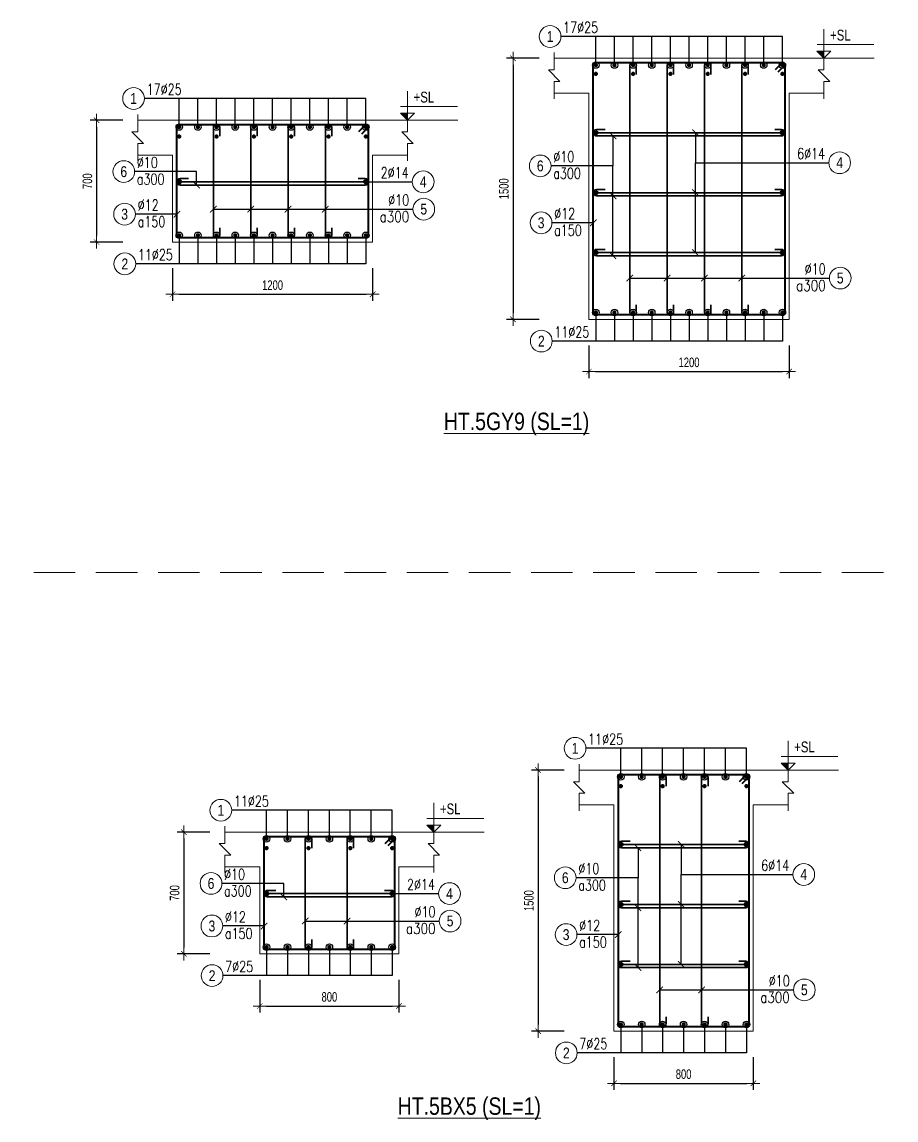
# Model space of a CAD drawing. Header units: millimetres. Extents: x 225489 to 327520, y -235866 to -221866.
# Drawn here: x 225489 to 230511, y -235011 to -228702 of the extents above; entities that cross this region are included whole.
import ezdxf
from ezdxf.enums import TextEntityAlignment as Align

# ---------------------------------------------------------------- set-up
doc = ezdxf.new("R2010")
doc.units = ezdxf.units.MM
doc.header["$PDMODE"] = 3
doc.linetypes.add('HIDDEN2', pattern=[4.7625, 3.175, -1.5875])
doc.layers.get('0').update_dxf_attribs({"lineweight": 20})
doc.layers.get('Defpoints').update_dxf_attribs({"color": 151, "lineweight": 9})
for name, color, linetype, lineweight in [('NDC_S_ANNO', 7, 'Continuous', 20), ('NDC_S_CONTINUOUS', 3, 'Continuous', 20), ('NDC_S_DIM', 1, 'Continuous', 15), ('NDC_S_HIDDEN', 8, 'HIDDEN2', 13), ('NDC_S_REBAR', 4, 'Continuous', 35), ('NDC_S_STIRRUP', 4, 'Continuous', 40), ('NDC_S_TEXT SYMBOL', 7, 'Continuous', 20), ('NDC_S_THIN LINE', 8, 'Continuous', 9), ('NDC_S_VN TEXT', 7, 'Continuous', 20)]:
    doc.layers.add(name, color=color, linetype=linetype, lineweight=lineweight)
doc.styles.add('ARIAL', font='arial.ttf', dxfattribs={"width": 0.8})
doc.styles.add('NDC_ANNO', font='', dxfattribs={"width": 0.8})
doc.styles.add('NDC_DIM', font='', dxfattribs={"width": 0.75})
doc.styles.add('NDC_EN TXT', font='romans.shx', dxfattribs={"width": 0.8})
doc.styles.get('NDC_ANNO').set_extended_font_data('Dotum')
doc.styles.get('NDC_DIM').set_extended_font_data('Dotum')
doc.dimstyles.new('NDC_dim_25', dxfattribs={"dimscale": 25, "dimtxt": 2.2, "dimasz": 1.5, "dimexe": 1.5, "dimexo": 2.5, "dimgap": 1, "dimtad": 1, "dimdec": 0, "dimzin": 0, "dimdsep": 46, "dimtxsty": 'NDC_DIM', "dimblk": 'DIMMARK', "dimcen": 0.09, "dimdle": 1.2, "dimclrd": 1, "dimclre": 1, "dimclrt": 3, "dimadec": 0, "dimazin": 0, "dimtfac": 1, "dimtdec": 0, "dimtix": 1, "dimtofl": 0, "dimtmove": 0, "dimatfit": 3, "dimfxl": 6, "dimfxlon": 1, "dimtolj": 1, "dimtzin": 0, "dimarcsym": 0})

# ---------------------------------------------------------------- blocks, each defined once
blk = doc.blocks.new('kata_block_TD')
at = {"color": 6, "linetype": 'ByBlock', "lineweight": -2, "style": 'ARIAL', "width": 0.8}
blk.add_attdef('SECTDET2', text='', height=5, dxfattribs=at).set_placement((0, 7.97), align=Align.CENTER)
at = {"color": 0, "linetype": 'ByBlock', "lineweight": -2, "style": 'ARIAL', "width": 0.8}
blk.add_attdef('SECTDET1', text='', height=5, dxfattribs=at).set_placement((0, 1.47), align=Align.CENTER)
at = {"color": 3, "lineweight": 25, "style": 'ARIAL', "width": 0.8}
blk.add_attdef('SSCALE', text='', height=2.5, dxfattribs=at).set_placement((0, -4), align=Align.CENTER)
blk = doc.blocks.new('kata_block_CT')
at = {"layer": 'NDC_S_ANNO'}
blk.add_hatch(color=3, dxfattribs=at).paths.add_polyline_path([(0, 1.6), (-1.61, 1.6), (0, 0)])
at = {"layer": 'NDC_S_ANNO', "ltscale": 50}
h = blk.add_hatch(dxfattribs=at)
h.set_pattern_fill('ANSI31', color=256, scale=1.406, style=0)
h.paths.add_polyline_path([(0, 1.6), (0, 0), (1.61, 1.6)])
for p, q in [((-1.59, 3.14), (11.47, 3.14)), ((11.56, 0), (-1.64, 0))]:
    blk.add_line(p, q, dxfattribs=at)
for points in [[(0, 6.69), (0, 0)], [(0, 0), (-1.61, 1.6), (0, 1.6)], [(0, 0), (1.61, 1.6), (0, 1.6)]]:
    blk.add_lwpolyline(points, dxfattribs=at)
at = {"layer": 'NDC_S_ANNO', "color": 8, "ltscale": 50}
blk.add_lwpolyline([(0, 0), (-1.61, 1.6), (0, 1.6)], dxfattribs=at)
at = {"layer": 'NDC_S_TEXT SYMBOL', "color": 3, "style": 'NDC_ANNO', "width": 0.8}
blk.add_attdef('CT', (1.41, 4.07), '', height=2.5, dxfattribs=at)
blk = doc.blocks.new('DIMMARK')
at = {"layer": 'NDC_S_DIM', "color": 1}
blk.add_line((-1.5, 0), (1, 0), dxfattribs=at)
at = {"layer": 'NDC_S_DIM', "color": 2, "const_width": 0.1}
blk.add_lwpolyline([(-0.42, -0.42), (0.42, 0.42)], dxfattribs=at)
blk = doc.blocks.new('*D62')
at = {"layer": 'Defpoints', "color": 0, "transparency": 16777216}
for p in [(228747.1, -230410.7), (229897.1, -230410.7), (229897.1, -230710.7)]:
    blk.add_point(p, dxfattribs=at)
at = {"layer": 'NDC_S_DIM', "color": 1, "lineweight": -2, "transparency": 16777216}
for p, q in [((228747.1, -230560.7), (228747.1, -230748.2)), ((229897.1, -230560.7), (229897.1, -230748.2)), ((228784.6, -230710.7), (229859.6, -230710.7))]:
    blk.add_line(p, q, dxfattribs=at)
at = {"layer": 'NDC_S_DIM', "color": 1, "lineweight": -2, "transparency": 16777216, "xscale": 37.5, "yscale": 37.5, "zscale": 37.5, "rotation": 180}
blk.add_blockref('DIMMARK', (228747.1, -230710.7), dxfattribs=at)
at = {"layer": 'NDC_S_DIM', "color": 1, "lineweight": -2, "transparency": 16777216, "xscale": 37.5, "yscale": 37.5, "zscale": 37.5}
blk.add_blockref('DIMMARK', (229897.1, -230710.7), dxfattribs=at)
at = {"layer": 'NDC_S_DIM', "color": 3, "transparency": 16777216, "insert": (229322.1, -230658.2), "char_height": 55, "attachment_point": 5, "style": 'NDC_DIM'}
blk.add_mtext('\\A1;\\A1;1200', dxfattribs=at)
blk = doc.blocks.new('*D63')
at = {"layer": 'Defpoints', "color": 0, "transparency": 16777216}
for p in [(228816.7, -228910.7), (228310.7, -230410.7), (228816.7, -230410.7)]:
    blk.add_point(p, dxfattribs=at)
at = {"layer": 'NDC_S_DIM', "color": 1, "lineweight": -2, "transparency": 16777216}
for p, q in [((228460.7, -228910.7), (228273.2, -228910.7)), ((228310.7, -228948.2), (228310.7, -230373.2)), ((228460.7, -230410.7), (228273.2, -230410.7))]:
    blk.add_line(p, q, dxfattribs=at)
at = {"layer": 'NDC_S_DIM', "color": 1, "lineweight": -2, "transparency": 16777216, "xscale": 37.5, "yscale": 37.5, "zscale": 37.5}
for p, rotation in [((228310.7, -228910.7), 90), ((228310.7, -230410.7), 270)]:
    blk.add_blockref('DIMMARK', p, dxfattribs=dict(at, rotation=rotation))
at = {"layer": 'NDC_S_DIM', "color": 3, "transparency": 16777216, "insert": (228258.2, -229660.7), "char_height": 55, "attachment_point": 5, "rotation": 90, "style": 'NDC_DIM'}
blk.add_mtext('\\A1;1500', dxfattribs=at)
blk = doc.blocks.new('kata_block_THEP')
at = {"layer": 'NDC_S_REBAR', "color": 0}
for p, q in [((-0.5, 0), (0.5, 0)), ((-0.35, 0.35), (0.35, -0.35)), ((0.35, 0.35), (-0.35, -0.35)), ((0, 0.5), (0, -0.5))]:
    blk.add_line(p, q, dxfattribs=at)
at = {"layer": 'NDC_S_REBAR', "color": 0, "const_width": 0.0833}
blk.add_lwpolyline([(-0.5, 0, 1), (0.5, 0, 1), (-0.5, 0, 1)], format="xyb", dxfattribs=at)
blk = doc.blocks.new('*U11')
blk.add_circle((-2.5, 0), 2.5)
at = {"layer": 'NDC_S_VN TEXT', "color": 3, "style": 'NDC_EN TXT', "width": 0.75}
blk.add_attdef('DK1', (0.5, 0.85), '', height=2.5, dxfattribs=at)
at = {"layer": 'NDC_S_VN TEXT', "color": 7, "style": 'ARIAL', "width": 0.8}
blk.add_attdef('SH2', text='', height=2.5, dxfattribs=at).set_placement((-2.5, 0), align=Align.MIDDLE)
blk = doc.blocks.new('*U12')
blk.add_circle((-2.5, 0), 2.5)
at = {"layer": 'NDC_S_VN TEXT', "color": 3, "style": 'NDC_EN TXT', "width": 0.75}
for tag, p in [('DK1', (0.5, 0.85)), ('KC1', (0.5, -2.97))]:
    blk.add_attdef(tag, p, '', height=2.5, dxfattribs=at)
at = {"layer": 'NDC_S_VN TEXT', "color": 7, "style": 'ARIAL', "width": 0.8}
blk.add_attdef('SH2', text='', height=2.5, dxfattribs=at).set_placement((-2.5, 0), align=Align.MIDDLE)
blk = doc.blocks.new('*U15')
blk.add_circle((2.5, 0), 2.5)
at = {"layer": 'NDC_S_VN TEXT', "color": 3, "style": 'NDC_EN TXT'}
for tag, width, p in [('DK2', 0.75, (-0.85, 0.85)), ('KC2', 0.8, (-0.85, -2.97))]:
    blk.add_attdef(tag, text='', height=2.5, dxfattribs=dict(at, width=width)).set_placement(p, align=Align.RIGHT)
at = {"layer": 'NDC_S_VN TEXT', "color": 7, "style": 'ARIAL', "width": 0.8}
blk.add_attdef('SH3', text='', height=2.5, dxfattribs=at).set_placement((2.5, 0), align=Align.MIDDLE)
blk = doc.blocks.new('*U10')
blk.add_circle((2.5, 0), 2.5)
at = {"layer": 'NDC_S_VN TEXT', "color": 3, "style": 'NDC_EN TXT', "width": 0.75}
blk.add_attdef('DK2', text='', height=2.5, dxfattribs=at).set_placement((-0.85, 0.85), align=Align.RIGHT)
at = {"layer": 'NDC_S_VN TEXT', "color": 7, "style": 'ARIAL', "width": 0.8}
blk.add_attdef('SH3', text='', height=2.5, dxfattribs=at).set_placement((2.5, 0), align=Align.MIDDLE)
blk = doc.blocks.new('*D60')
at = {"layer": 'Defpoints', "color": 0, "transparency": 16777216}
for p in [(226354.3, -229966.8), (227504.3, -229966.8), (227504.3, -230266.8)]:
    blk.add_point(p, dxfattribs=at)
at = {"layer": 'NDC_S_DIM', "color": 1, "lineweight": -2, "transparency": 16777216}
for p, q in [((226354.3, -230116.8), (226354.3, -230304.3)), ((227504.3, -230116.8), (227504.3, -230304.3)), ((226391.8, -230266.8), (227466.8, -230266.8))]:
    blk.add_line(p, q, dxfattribs=at)
at = {"layer": 'NDC_S_DIM', "color": 1, "lineweight": -2, "transparency": 16777216, "xscale": 37.5, "yscale": 37.5, "zscale": 37.5, "rotation": 180}
blk.add_blockref('DIMMARK', (226354.3, -230266.8), dxfattribs=at)
at = {"layer": 'NDC_S_DIM', "color": 1, "lineweight": -2, "transparency": 16777216, "xscale": 37.5, "yscale": 37.5, "zscale": 37.5}
blk.add_blockref('DIMMARK', (227504.3, -230266.8), dxfattribs=at)
at = {"layer": 'NDC_S_DIM', "color": 3, "transparency": 16777216, "insert": (226929.3, -230214.3), "char_height": 55, "attachment_point": 5, "style": 'NDC_DIM'}
blk.add_mtext('\\A1;1200', dxfattribs=at)
blk = doc.blocks.new('*D61')
at = {"layer": 'Defpoints', "color": 0, "transparency": 16777216}
for p in [(226424, -229266.8), (225918, -229966.8), (226424, -229966.8)]:
    blk.add_point(p, dxfattribs=at)
at = {"layer": 'NDC_S_DIM', "color": 1, "lineweight": -2, "transparency": 16777216}
for p, q in [((226068, -229266.8), (225880.5, -229266.8)), ((225918, -229304.3), (225918, -229929.3)), ((226068, -229966.8), (225880.5, -229966.8))]:
    blk.add_line(p, q, dxfattribs=at)
at = {"layer": 'NDC_S_DIM', "color": 1, "lineweight": -2, "transparency": 16777216, "xscale": 37.5, "yscale": 37.5, "zscale": 37.5}
for p, rotation in [((225918, -229266.8), 90), ((225918, -229966.8), 270)]:
    blk.add_blockref('DIMMARK', p, dxfattribs=dict(at, rotation=rotation))
at = {"layer": 'NDC_S_DIM', "color": 3, "transparency": 16777216, "insert": (225865.5, -229616.8), "char_height": 55, "attachment_point": 5, "rotation": 90, "style": 'NDC_DIM'}
blk.add_mtext('\\A1;700', dxfattribs=at)
blk = doc.blocks.new('*D72')
at = {"layer": 'Defpoints', "color": 0, "transparency": 16777216}
for p in [(228890.8, -234500.5), (229690.8, -234500.5), (229690.8, -234800.5)]:
    blk.add_point(p, dxfattribs=at)
at = {"layer": 'NDC_S_DIM', "color": 1, "lineweight": -2, "transparency": 16777216}
for p, q in [((228890.8, -234650.5), (228890.8, -234838)), ((229690.8, -234650.5), (229690.8, -234838)), ((228928.3, -234800.5), (229653.3, -234800.5))]:
    blk.add_line(p, q, dxfattribs=at)
at = {"layer": 'NDC_S_DIM', "color": 1, "lineweight": -2, "transparency": 16777216, "xscale": 37.5, "yscale": 37.5, "zscale": 37.5, "rotation": 180}
blk.add_blockref('DIMMARK', (228890.8, -234800.5), dxfattribs=at)
at = {"layer": 'NDC_S_DIM', "color": 1, "lineweight": -2, "transparency": 16777216, "xscale": 37.5, "yscale": 37.5, "zscale": 37.5}
blk.add_blockref('DIMMARK', (229690.8, -234800.5), dxfattribs=at)
at = {"layer": 'NDC_S_DIM', "color": 3, "transparency": 16777216, "insert": (229290.8, -234748), "char_height": 55, "attachment_point": 5, "style": 'NDC_DIM'}
blk.add_mtext('\\A1;800', dxfattribs=at)
blk = doc.blocks.new('*D73')
at = {"layer": 'Defpoints', "color": 0, "transparency": 16777216}
for p in [(228960.5, -233000.5), (228454.5, -234500.5), (228960.5, -234500.5)]:
    blk.add_point(p, dxfattribs=at)
at = {"layer": 'NDC_S_DIM', "color": 1, "lineweight": -2, "transparency": 16777216}
for p, q in [((228604.5, -233000.5), (228417, -233000.5)), ((228454.5, -233038), (228454.5, -234463)), ((228604.5, -234500.5), (228417, -234500.5))]:
    blk.add_line(p, q, dxfattribs=at)
at = {"layer": 'NDC_S_DIM', "color": 1, "lineweight": -2, "transparency": 16777216, "xscale": 37.5, "yscale": 37.5, "zscale": 37.5}
for p, rotation in [((228454.5, -233000.5), 90), ((228454.5, -234500.5), 270)]:
    blk.add_blockref('DIMMARK', p, dxfattribs=dict(at, rotation=rotation))
at = {"layer": 'NDC_S_DIM', "color": 3, "transparency": 16777216, "insert": (228402, -233750.5), "char_height": 55, "attachment_point": 5, "rotation": 90, "style": 'NDC_DIM'}
blk.add_mtext('\\A1;1500', dxfattribs=at)
blk = doc.blocks.new('*D70')
at = {"layer": 'Defpoints', "color": 0, "transparency": 16777216}
for p in [(226855.6, -234056.6), (227655.6, -234056.6), (227655.6, -234356.6)]:
    blk.add_point(p, dxfattribs=at)
at = {"layer": 'NDC_S_DIM', "color": 1, "lineweight": -2, "transparency": 16777216}
for p, q in [((226855.6, -234206.6), (226855.6, -234394.1)), ((227655.6, -234206.6), (227655.6, -234394.1)), ((226893.1, -234356.6), (227618.1, -234356.6))]:
    blk.add_line(p, q, dxfattribs=at)
at = {"layer": 'NDC_S_DIM', "color": 1, "lineweight": -2, "transparency": 16777216, "xscale": 37.5, "yscale": 37.5, "zscale": 37.5, "rotation": 180}
blk.add_blockref('DIMMARK', (226855.6, -234356.6), dxfattribs=at)
at = {"layer": 'NDC_S_DIM', "color": 1, "lineweight": -2, "transparency": 16777216, "xscale": 37.5, "yscale": 37.5, "zscale": 37.5}
blk.add_blockref('DIMMARK', (227655.6, -234356.6), dxfattribs=at)
at = {"layer": 'NDC_S_DIM', "color": 3, "transparency": 16777216, "insert": (227255.6, -234304.1), "char_height": 55, "attachment_point": 5, "style": 'NDC_DIM'}
blk.add_mtext('\\A1;800', dxfattribs=at)
blk = doc.blocks.new('*D71')
at = {"layer": 'Defpoints', "color": 0, "transparency": 16777216}
for p in [(226925.3, -233356.6), (226419.3, -234056.6), (226925.3, -234056.6)]:
    blk.add_point(p, dxfattribs=at)
at = {"layer": 'NDC_S_DIM', "color": 1, "lineweight": -2, "transparency": 16777216}
for p, q in [((226569.3, -233356.6), (226381.8, -233356.6)), ((226419.3, -233394.1), (226419.3, -234019.1)), ((226569.3, -234056.6), (226381.8, -234056.6))]:
    blk.add_line(p, q, dxfattribs=at)
at = {"layer": 'NDC_S_DIM', "color": 1, "lineweight": -2, "transparency": 16777216, "xscale": 37.5, "yscale": 37.5, "zscale": 37.5}
for p, rotation in [((226419.3, -233356.6), 90), ((226419.3, -234056.6), 270)]:
    blk.add_blockref('DIMMARK', p, dxfattribs=dict(at, rotation=rotation))
at = {"layer": 'NDC_S_DIM', "color": 3, "transparency": 16777216, "insert": (226366.8, -233706.6), "char_height": 55, "attachment_point": 5, "rotation": 90, "style": 'NDC_DIM'}
blk.add_mtext('\\A1;700', dxfattribs=at)

msp = doc.modelspace()

# ---------------------------------------------------------------- linework, layer by layer
at = {"layer": 'NDC_S_CONTINUOUS'}
for points in [[(228547.1, -228910.7), (228747.1, -228910.7), (228747.1, -228910.7), (229897.1, -228910.7), (229897.1, -228910.7), (230097.1, -228910.7)], [(228547.1, -229110.7), (228747.1, -229110.7), (228747.1, -230410.7), (229897.1, -230410.7), (229897.1, -229110.7), (230097.1, -229110.7)], [(226154.3, -229266.8), (226354.3, -229266.8), (226354.3, -229266.8), (227504.3, -229266.8), (227504.3, -229266.8), (227704.3, -229266.8)], [(226154.3, -229466.8), (226354.3, -229466.8), (226354.3, -229966.8), (227504.3, -229966.8), (227504.3, -229466.8), (227704.3, -229466.8)], [(228690.8, -233000.5), (228890.8, -233000.5), (228890.8, -233000.5), (229690.8, -233000.5), (229690.8, -233000.5), (229890.8, -233000.5)], [(228690.8, -233200.5), (228890.8, -233200.5), (228890.8, -234500.5), (229690.8, -234500.5), (229690.8, -233200.5), (229890.8, -233200.5)], [(226655.6, -233356.6), (226855.6, -233356.6), (226855.6, -233356.6), (227655.6, -233356.6), (227655.6, -233356.6), (227855.6, -233356.6)], [(226655.6, -233556.6), (226855.6, -233556.6), (226855.6, -234056.6), (227655.6, -234056.6), (227655.6, -233556.6), (227855.6, -233556.6)]]:
    msp.add_lwpolyline(points, dxfattribs=at)
at = {"layer": 'NDC_S_HIDDEN', "ltscale": 75}
msp.add_line((238296.9, -231865.9), (225489.4, -231865.9), dxfattribs=at)
at = {"layer": 'NDC_S_REBAR'}
for points in [[(229018.8, -229003), (229018.8, -228954.1, 1), (228981.9, -228954.1), (228981.9, -230367.3, 1), (229018.8, -230367.3), (229018.8, -230328, -0.414214)], [(229233.4, -229003), (229233.4, -228954.1, 1), (229196.6, -228954.1), (229196.6, -230367.3, 1), (229233.4, -230367.3), (229233.4, -230328, -0.414214)], [(229447.8, -229003), (229447.8, -228954.1, 1), (229411, -228954.1), (229411, -230367.3, 1), (229447.8, -230367.3), (229447.8, -230328, -0.414214)], [(229662, -229003), (229662, -228954.1, 1), (229625.1, -228954.1), (229625.1, -230367.3, 1), (229662, -230367.3), (229662, -230328, -0.414214)], [(226626, -229359.1), (226626, -229310.2, 1), (226589.2, -229310.2), (226589.2, -229923.3, 1), (226626, -229923.3), (226626, -229884.1, -0.414214)], [(226840.7, -229359.1), (226840.7, -229310.2, 1), (226803.8, -229310.2), (226803.8, -229923.3, 1), (226840.7, -229923.3), (226840.7, -229884.1, -0.414214)], [(227055.1, -229359.1), (227055.1, -229310.2, 1), (227018.2, -229310.2), (227018.2, -229923.3, 1), (227055.1, -229923.3), (227055.1, -229884.1, -0.414214)], [(227269.2, -229359.1), (227269.2, -229310.2, 1), (227232.4, -229310.2), (227232.4, -229923.3, 1), (227269.2, -229923.3), (227269.2, -229884.1, -0.414214)], [(228839.4, -229320.1), (228790.5, -229320.1, 1), (228790.5, -229356.9), (229853.6, -229356.9, 1), (229853.6, -229320.1), (229814.4, -229320.1, -0.414214)], [(226446.7, -229602), (226397.8, -229602, 1), (226397.8, -229638.9), (227460.9, -229638.9, 1), (227460.9, -229602), (227421.7, -229602, -0.414214)], [(228839.4, -229664.5), (228790.5, -229664.5, 1), (228790.5, -229701.3), (229853.6, -229701.3, 1), (229853.6, -229664.5), (229814.4, -229664.5, -0.414214)], [(228839.4, -230008.9), (228790.5, -230008.9, 1), (228790.5, -230045.7), (229853.6, -230045.7, 1), (229853.6, -230008.9), (229814.4, -230008.9, -0.414214)], [(229190.3, -233092.9), (229190.3, -233044, 1), (229153.4, -233044), (229153.4, -234457.1, 1), (229190.3, -234457.1), (229190.3, -234417.8, -0.414214)], [(229431, -233092.9), (229431, -233044, 1), (229394.1, -233044), (229394.1, -234457.1, 1), (229431, -234457.1), (229431, -234417.8, -0.414214)], [(227153.9, -233449), (227153.9, -233400, 1), (227117, -233400), (227117, -234013.2, 1), (227153.9, -234013.2), (227153.9, -233973.9, -0.414214)], [(227394.5, -233449), (227394.5, -233400, 1), (227357.7, -233400), (227357.7, -234013.2, 1), (227394.5, -234013.2), (227394.5, -233973.9, -0.414214)], [(228983.2, -233409.9), (228934.3, -233409.9, 1), (228934.3, -233446.8), (229647.4, -233446.8, 1), (229647.4, -233409.9), (229608.2, -233409.9, -0.414214)], [(226948, -233691.8), (226899.1, -233691.8, 1), (226899.1, -233728.7), (227612.2, -233728.7, 1), (227612.2, -233691.8), (227573, -233691.8, -0.414214)], [(228983.2, -233754.3), (228934.3, -233754.3, 1), (228934.3, -233791.2), (229647.4, -233791.2, 1), (229647.4, -233754.3), (229608.2, -233754.3, -0.414214)], [(228983.2, -234098.7), (228934.3, -234098.7, 1), (228934.3, -234135.6), (229647.4, -234135.6, 1), (229647.4, -234098.7), (229608.2, -234098.7, -0.414214)]]:
    msp.add_lwpolyline(points, format="xyb", dxfattribs=at)
at = {"layer": 'NDC_S_STIRRUP'}
for points in [[(229818.1, -228975.7), (229858.1, -228935.7, -0.414214), (229872.1, -228949.7), (229872.1, -230371.7, -0.414214), (229858.1, -230385.7), (228786.1, -230385.7, -0.414214), (228772.1, -230371.7), (228772.1, -228949.7, -0.414214), (228786.1, -228935.7), (229858.1, -228935.7, -0.414214), (229872.1, -228949.7), (229832.1, -228989.7)], [(227425.3, -229331.8), (227465.3, -229291.8, -0.414214), (227479.3, -229305.8), (227479.3, -229927.8, -0.414214), (227465.3, -229941.8), (226393.3, -229941.8, -0.414214), (226379.3, -229927.8), (226379.3, -229305.8, -0.414214), (226393.3, -229291.8), (227465.3, -229291.8, -0.414214), (227479.3, -229305.8), (227439.3, -229345.8)], [(229611.8, -233065.5), (229651.8, -233025.5, -0.414214), (229665.8, -233039.5), (229665.8, -234461.5, -0.414214), (229651.8, -234475.5), (228929.8, -234475.5, -0.414214), (228915.8, -234461.5), (228915.8, -233039.5, -0.414214), (228929.8, -233025.5), (229651.8, -233025.5, -0.414214), (229665.8, -233039.5), (229625.8, -233079.5)], [(227576.6, -233421.6), (227616.6, -233381.6, -0.414214), (227630.6, -233395.6), (227630.6, -234017.6, -0.414214), (227616.6, -234031.6), (226894.6, -234031.6, -0.414214), (226880.6, -234017.6), (226880.6, -233395.6, -0.414214), (226894.6, -233381.6), (227616.6, -233381.6, -0.414214), (227630.6, -233395.6), (227590.6, -233435.6)]]:
    msp.add_lwpolyline(points, format="xyb", dxfattribs=at)
at = {"layer": 'NDC_S_THIN LINE'}
for points in [[(228547.1, -229144), (228547.1, -229044), (228580.4, -229044), (228513.7, -228977.4), (228547.1, -228977.4), (228547.1, -228877.4)], [(230097.1, -229144), (230097.1, -229044), (230130.4, -229044), (230063.7, -228977.4), (230097.1, -228977.4), (230097.1, -228877.4)], [(226154.3, -229500.1), (226154.3, -229400.1), (226187.7, -229400.1), (226121, -229333.4), (226154.3, -229333.4), (226154.3, -229233.4)], [(227704.3, -229500.1), (227704.3, -229400.1), (227737.7, -229400.1), (227671, -229333.4), (227704.3, -229333.4), (227704.3, -229233.4)], [(228690.8, -233233.9), (228690.8, -233133.9), (228724.2, -233133.9), (228657.5, -233067.2), (228690.8, -233067.2), (228690.8, -232967.2)], [(229890.8, -233233.9), (229890.8, -233133.9), (229924.2, -233133.9), (229857.5, -233067.2), (229890.8, -233067.2), (229890.8, -232967.2)], [(226655.6, -233589.9), (226655.6, -233489.9), (226689, -233489.9), (226622.3, -233423.3), (226655.6, -233423.3), (226655.6, -233323.3)], [(227855.6, -233589.9), (227855.6, -233489.9), (227889, -233489.9), (227822.3, -233423.3), (227855.6, -233423.3), (227855.6, -233323.3)]]:
    msp.add_lwpolyline(points, dxfattribs=at)

# ---------------------------------------------------------------- block references
at = {"layer": 'NDC_S_REBAR', "xscale": 22, "yscale": 22, "zscale": 22}
for p in [(228786.1, -228949.7), (228893.3, -228949.7), (229000.5, -228949.7), (229107.7, -228949.7), (229214.9, -228949.7), (229322.1, -228949.7), (229429.3, -228949.7), (229536.5, -228949.7), (229643.7, -228949.7), (229750.9, -228949.7), (229858.1, -228949.7), (228786.1, -229000.4), (229000.5, -229000.4), (229214.9, -229000.4), (229429.3, -229000.4), (229643.7, -229000.4), (229858.1, -229000.4), (226393.3, -229305.8), (226500.5, -229305.8), (226607.7, -229305.8), (226714.9, -229305.8), (226822.1, -229305.8), (226929.3, -229305.8), (227036.5, -229305.8), (227143.7, -229305.8), (227250.9, -229305.8), (227358.1, -229305.8), (227465.3, -229305.8), (228786.1, -229338.5), (229858.1, -229338.5), (226393.3, -229360.5), (226607.7, -229360.5), (226822.1, -229360.5), (227036.5, -229360.5), (227250.9, -229360.5), (227465.3, -229360.5), (226393.3, -229620.4), (227465.3, -229620.4), (228786.1, -229682.9), (229858.1, -229682.9), (226393.3, -229927.8), (226500.5, -229927.8), (226607.7, -229927.8), (226714.9, -229927.8), (226822.1, -229927.8), (226929.3, -229927.8), (227036.5, -229927.8), (227143.7, -229927.8), (227250.9, -229927.8), (227358.1, -229927.8), (227465.3, -229927.8), (228786.1, -230027.3), (229858.1, -230027.3), (228786.1, -230371.7), (228893.3, -230371.7), (229000.5, -230371.7), (229107.7, -230371.7), (229214.9, -230371.7), (229322.1, -230371.7), (229429.3, -230371.7), (229536.5, -230371.7), (229643.7, -230371.7), (229750.9, -230371.7), (229858.1, -230371.7), (228929.8, -233039.5), (229050.2, -233039.5), (229170.5, -233039.5), (229290.8, -233039.5), (229411.2, -233039.5), (229531.5, -233039.5), (229651.8, -233039.5), (228929.8, -233092.7), (229170.5, -233092.7), (229411.2, -233092.7), (229651.8, -233092.7), (226894.6, -233395.6), (226894.6, -233448.8), (227015, -233395.6), (227135.3, -233395.6), (227135.3, -233448.8), (227255.6, -233395.6), (227376, -233395.6), (227376, -233448.8), (227496.3, -233395.6), (227616.6, -233395.6), (227616.6, -233448.8), (228929.8, -233428.3), (229651.8, -233428.3), (226894.6, -233710.3), (227616.6, -233710.3), (228929.8, -233772.7), (229651.8, -233772.7), (226894.6, -234017.6), (227015, -234017.6), (227135.3, -234017.6), (227255.6, -234017.6), (227376, -234017.6), (227496.3, -234017.6), (227616.6, -234017.6), (228929.8, -234117.1), (229651.8, -234117.1), (228929.8, -234461.5), (229050.2, -234461.5), (229170.5, -234461.5), (229290.8, -234461.5), (229411.2, -234461.5), (229531.5, -234461.5), (229651.8, -234461.5)]:
    msp.add_blockref('kata_block_THEP', p, dxfattribs=at)
at = {"layer": 'NDC_S_THIN LINE', "xscale": 25, "yscale": 25, "zscale": 25}
for name, p, values in [('*U11', (228586.1, -228785.7), {'SH2': '1', 'DK1': '17%%c25'}), ('*U11', (226193.3, -229141.8), {'SH2': '1', 'DK1': '17%%c25'}), ('*U12', (228529.6, -229529.1), {'SH2': '6', 'DK1': '%%c10', 'KC1': 'a300'}), ('*U10', (230125, -229510.7), {'SH3': '4', 'DK2': '6%%c14'}), ('*U12', (226136.8, -229562), {'SH2': '6', 'DK1': '%%c10', 'KC1': 'a300'}), ('*U10', (227732.2, -229620.4), {'SH3': '4', 'DK2': '2%%c14'}), ('*U15', (227735.4, -229777.9), {'SH3': '5', 'DK2': '%%c10', 'KC2': 'a300'}), ('*U12', (226141.8, -229806.5), {'SH2': '3', 'DK1': '%%c12', 'KC1': 'a150'}), ('*U12', (228534.6, -229856), {'SH2': '3', 'DK1': '%%c12', 'KC1': 'a150'}), ('*U11', (226143, -230091.8), {'SH2': '2', 'DK1': '11%%c25'}), ('*U15', (230128.1, -230173.7), {'SH3': '5', 'DK2': '%%c10', 'KC2': 'a300'}), ('*U11', (228535.8, -230535.7), {'SH2': '2', 'DK1': '11%%c25'}), ('*U11', (228729.8, -232875.5), {'SH2': '1', 'DK1': '11%%c25'}), ('*U11', (226694.6, -233231.6), {'SH2': '1', 'DK1': '11%%c25'}), ('*U12', (228673.3, -233619), {'SH2': '6', 'DK1': '%%c10', 'KC1': 'a300'}), ('*U10', (229918.7, -233600.5), {'SH3': '4', 'DK2': '6%%c14'}), ('*U12', (226638.1, -233651.9), {'SH2': '6', 'DK1': '%%c10', 'KC1': 'a300'}), ('*U10', (227883.5, -233710.3), {'SH3': '4', 'DK2': '2%%c14'}), ('*U12', (226643.1, -233896.3), {'SH2': '3', 'DK1': '%%c12', 'KC1': 'a150'}), ('*U15', (227886.7, -233867.8), {'SH3': '5', 'DK2': '%%c10', 'KC2': 'a300'}), ('*U12', (228678.3, -233945.8), {'SH2': '3', 'DK1': '%%c12', 'KC1': 'a150'}), ('*U11', (226644.3, -234181.6), {'SH2': '2', 'DK1': '7%%c25'}), ('*U15', (229921.9, -234263.5), {'SH3': '5', 'DK2': '%%c10', 'KC2': 'a300'}), ('*U11', (228679.5, -234625.5), {'SH2': '2', 'DK1': '7%%c25'})]:
    msp.add_blockref(name, p, dxfattribs=at).add_auto_attribs(values)
at = {"layer": 'NDC_S_VN TEXT', "xscale": 25, "yscale": 25, "zscale": 25}
for p in [(230097.1, -228910.7), (227704.3, -229266.8), (229890.8, -233000.5), (227855.6, -233356.6)]:
    msp.add_blockref('kata_block_CT', p, dxfattribs=at).add_auto_attribs({'CT': '+SL'})
at = {"layer": 'NDC_S_VN TEXT'}
ref = msp.add_blockref('kata_block_TD', (228331, -231076.4), dxfattribs=dict(at, xscale=20, yscale=20, zscale=20))
ref.add_attrib('SECTDET1', '%%uHT.5GY9 (SL=1)', dxfattribs={"layer": '0', "color": 0, "linetype": 'ByBlock', "lineweight": -2, "height": 100, "style": 'ARIAL', "width": 0.8}).set_placement((228331, -231047), align=Align.CENTER)
ref = msp.add_blockref('kata_block_TD', (228059.6, -235010.6), dxfattribs=dict(at, xscale=20, yscale=20, zscale=20))
ref.add_attrib('SECTDET1', '%%uHT.5BX5 (SL=1)', dxfattribs={"layer": '0', "color": 0, "linetype": 'ByBlock', "lineweight": -2, "height": 100, "style": 'ARIAL', "width": 0.8}).set_placement((228059.6, -234981.2), align=Align.CENTER)

# ---------------------------------------------------------------- dimensions: what is measured, and where the dimension line sits
at = {"layer": 'NDC_S_DIM'}
for base, p1, p2, picture, middle in [((228310.7, -230410.7), (228816.7, -228910.7), (228816.7, -230410.7), '*D63', (228258.2, -229660.7)), ((225918, -229966.8), (226424, -229266.8), (226424, -229966.8), '*D61', (225865.5, -229616.8)), ((228454.5, -234500.5), (228960.5, -233000.5), (228960.5, -234500.5), '*D73', (228402, -233750.5)), ((226419.3, -234056.6), (226925.3, -233356.6), (226925.3, -234056.6), '*D71', (226366.8, -233706.6))]:
    dim = msp.add_linear_dim(base=base, p1=p1, p2=p2, angle=270, dimstyle='NDC_dim_25', dxfattribs=at)
    dim.commit()
    dim.dimension.update_dxf_attribs({"geometry": picture, "text_midpoint": middle})
for base, p1, p2, text, picture, middle in [((227504.3, -230266.8), (226354.3, -229966.8), (227504.3, -229966.8), '1200', '*D60', (226929.3, -230214.3)), ((229897.1, -230710.7), (228747.1, -230410.7), (229897.1, -230410.7), '\\A1;1200', '*D62', (229322.1, -230658.2))]:
    dim = msp.add_linear_dim(base=base, p1=p1, p2=p2, text=text, dimstyle='NDC_dim_25', dxfattribs=at)
    dim.commit()
    dim.dimension.update_dxf_attribs({"geometry": picture, "text_midpoint": middle})
for base, p1, p2, picture, middle in [((227655.6, -234356.6), (226855.6, -234056.6), (227655.6, -234056.6), '*D70', (227255.6, -234304.1)), ((229690.8, -234800.5), (228890.8, -234500.5), (229690.8, -234500.5), '*D72', (229290.8, -234748))]:
    dim = msp.add_linear_dim(base=base, p1=p1, p2=p2, dimstyle='NDC_dim_25', dxfattribs=at)
    dim.commit()
    dim.dimension.update_dxf_attribs({"geometry": picture, "text_midpoint": middle})

# ---------------------------------------------------------------- leaders
at = {"layer": 'NDC_S_THIN LINE'}
for points, override in [([(228786.1, -228949.7), (228786.1, -228785.7), (228586.1, -228785.7)], {"dimldrblk": 'DotBlank'}), ([(229858.1, -228949.7), (229858.1, -228785.7), (228586.1, -228785.7)], {"dimldrblk": 'DotBlank'}), ([(228893.3, -228949.7), (228893.3, -228785.7), (228693.3, -228785.7)], {"dimldrblk": 'DotBlank'}), ([(229000.5, -228949.7), (229000.5, -228785.7), (228800.5, -228785.7)], {"dimldrblk": 'DotBlank'}), ([(229107.7, -228949.7), (229107.7, -228785.7), (228907.7, -228785.7)], {"dimldrblk": 'DotBlank'}), ([(229214.9, -228949.7), (229214.9, -228785.7), (229014.9, -228785.7)], {"dimldrblk": 'DotBlank'}), ([(229322.1, -228949.7), (229322.1, -228785.7), (229122.1, -228785.7)], {"dimldrblk": 'DotBlank'}), ([(229429.3, -228949.7), (229429.3, -228785.7), (229229.3, -228785.7)], {"dimldrblk": 'DotBlank'}), ([(229536.5, -228949.7), (229536.5, -228785.7), (229336.5, -228785.7)], {"dimldrblk": 'DotBlank'}), ([(229643.7, -228949.7), (229643.7, -228785.7), (229443.7, -228785.7)], {"dimldrblk": 'DotBlank'}), ([(229750.9, -228949.7), (229750.9, -228785.7), (229550.9, -228785.7)], {"dimldrblk": 'DotBlank'}), ([(226393.3, -229305.8), (226393.3, -229141.8), (226193.3, -229141.8)], {"dimldrblk": 'DotBlank'}), ([(227465.3, -229305.8), (227465.3, -229141.8), (226193.3, -229141.8)], {"dimldrblk": 'DotBlank'}), ([(226500.5, -229305.8), (226500.5, -229141.8), (226300.5, -229141.8)], {"dimldrblk": 'DotBlank'}), ([(226607.7, -229305.8), (226607.7, -229141.8), (226407.7, -229141.8)], {"dimldrblk": 'DotBlank'}), ([(226714.9, -229305.8), (226714.9, -229141.8), (226514.9, -229141.8)], {"dimldrblk": 'DotBlank'}), ([(226822.1, -229305.8), (226822.1, -229141.8), (226622.1, -229141.8)], {"dimldrblk": 'DotBlank'}), ([(226929.3, -229305.8), (226929.3, -229141.8), (226729.3, -229141.8)], {"dimldrblk": 'DotBlank'}), ([(227036.5, -229305.8), (227036.5, -229141.8), (226836.5, -229141.8)], {"dimldrblk": 'DotBlank'}), ([(227143.7, -229305.8), (227143.7, -229141.8), (226943.7, -229141.8)], {"dimldrblk": 'DotBlank'}), ([(227250.9, -229305.8), (227250.9, -229141.8), (227050.9, -229141.8)], {"dimldrblk": 'DotBlank'}), ([(227358.1, -229305.8), (227358.1, -229141.8), (227158.1, -229141.8)], {"dimldrblk": 'DotBlank'}), ([(228885, -229356.9), (228885, -229529.1), (228529.6, -229529.1)], {"dimldrblk": 'ArchTick'}), ([(228786.1, -229338.5), (229864.1, -229338.5)], {"dimasz": 1, "dimldrblk": 'DotBlank'}), ([(229858.1, -229338.5), (228786.1, -229338.5)], {"dimasz": 1, "dimldrblk": 'DotBlank'}), ([(229359.1, -229338.5), (229359.1, -229510.7), (230125, -229510.7)], {"dimldrblk": 'ArchTick'}), ([(228885, -230045.7), (228885, -229529.1), (228529.6, -229529.1)], {"dimldrblk": 'ArchTick'}), ([(228885, -229701.3), (228885, -229529.1), (228529.6, -229529.1)], {"dimldrblk": 'ArchTick'}), ([(229359.1, -230027.3), (229359.1, -229510.7), (230125, -229510.7)], {"dimldrblk": 'ArchTick'}), ([(229359.1, -229682.9), (229359.1, -229510.7), (230125, -229510.7)], {"dimldrblk": 'ArchTick'}), ([(226492.3, -229638.9), (226492.3, -229562), (226136.8, -229562)], {"dimldrblk": 'ArchTick'}), ([(226393.3, -229620.4), (227471.3, -229620.4)], {"dimasz": 1, "dimldrblk": 'DotBlank'}), ([(227465.3, -229620.4), (226393.3, -229620.4)], {"dimasz": 1, "dimldrblk": 'DotBlank'}), ([(227465.3, -229620.4), (227732.2, -229620.4)], {"dimldrblk": 'DotSmall'}), ([(228786.1, -229682.9), (229864.1, -229682.9)], {"dimasz": 1, "dimldrblk": 'DotBlank'}), ([(229858.1, -229682.9), (228786.1, -229682.9)], {"dimasz": 1, "dimldrblk": 'DotBlank'}), ([(226589.2, -229777.9), (227735.4, -229777.9)], {"dimldrblk": 'ArchTick'}), ([(226803.8, -229777.9), (227735.4, -229777.9)], {"dimldrblk": 'ArchTick'}), ([(227018.2, -229777.9), (227735.4, -229777.9)], {"dimldrblk": 'ArchTick'}), ([(227232.4, -229777.9), (227735.4, -229777.9)], {"dimldrblk": 'ArchTick'}), ([(226379.3, -229806.5), (226141.8, -229806.5)], {"dimldrblk": 'ArchTick'}), ([(228772.1, -229856), (228534.6, -229856)], {"dimldrblk": 'ArchTick'}), ([(226393.3, -229927.8), (226393.3, -230091.8), (226143, -230091.8)], {"dimldrblk": 'DotBlank'}), ([(227465.3, -229927.8), (227465.3, -230091.8), (226143, -230091.8)], {"dimldrblk": 'DotBlank'}), ([(226500.5, -229927.8), (226500.5, -230091.8), (226250.2, -230091.8)], {"dimldrblk": 'DotBlank'}), ([(226607.7, -229927.8), (226607.7, -230091.8), (226357.4, -230091.8)], {"dimldrblk": 'DotBlank'}), ([(226714.9, -229927.8), (226714.9, -230091.8), (226464.6, -230091.8)], {"dimldrblk": 'DotBlank'}), ([(226822.1, -229927.8), (226822.1, -230091.8), (226571.8, -230091.8)], {"dimldrblk": 'DotBlank'}), ([(226929.3, -229927.8), (226929.3, -230091.8), (226679, -230091.8)], {"dimldrblk": 'DotBlank'}), ([(227036.5, -229927.8), (227036.5, -230091.8), (226786.2, -230091.8)], {"dimldrblk": 'DotBlank'}), ([(227143.7, -229927.8), (227143.7, -230091.8), (226893.4, -230091.8)], {"dimldrblk": 'DotBlank'}), ([(227250.9, -229927.8), (227250.9, -230091.8), (227000.6, -230091.8)], {"dimldrblk": 'DotBlank'}), ([(227358.1, -229927.8), (227358.1, -230091.8), (227107.8, -230091.8)], {"dimldrblk": 'DotBlank'}), ([(228786.1, -230027.3), (229864.1, -230027.3)], {"dimasz": 1, "dimldrblk": 'DotBlank'}), ([(229858.1, -230027.3), (228786.1, -230027.3)], {"dimasz": 1, "dimldrblk": 'DotBlank'}), ([(228981.9, -230173.7), (230128.1, -230173.7)], {"dimldrblk": 'ArchTick'}), ([(229196.6, -230173.7), (230128.1, -230173.7)], {"dimldrblk": 'ArchTick'}), ([(229411, -230173.7), (230128.1, -230173.7)], {"dimldrblk": 'ArchTick'}), ([(229625.1, -230173.7), (230128.1, -230173.7)], {"dimldrblk": 'ArchTick'}), ([(228786.1, -230371.7), (228786.1, -230535.7), (228535.8, -230535.7)], {"dimldrblk": 'DotBlank'}), ([(229858.1, -230371.7), (229858.1, -230535.7), (228535.8, -230535.7)], {"dimldrblk": 'DotBlank'}), ([(228893.3, -230371.7), (228893.3, -230535.7), (228643, -230535.7)], {"dimldrblk": 'DotBlank'}), ([(229000.5, -230371.7), (229000.5, -230535.7), (228750.2, -230535.7)], {"dimldrblk": 'DotBlank'}), ([(229107.7, -230371.7), (229107.7, -230535.7), (228857.4, -230535.7)], {"dimldrblk": 'DotBlank'}), ([(229214.9, -230371.7), (229214.9, -230535.7), (228964.6, -230535.7)], {"dimldrblk": 'DotBlank'}), ([(229322.1, -230371.7), (229322.1, -230535.7), (229071.8, -230535.7)], {"dimldrblk": 'DotBlank'}), ([(229429.3, -230371.7), (229429.3, -230535.7), (229179, -230535.7)], {"dimldrblk": 'DotBlank'}), ([(229536.5, -230371.7), (229536.5, -230535.7), (229286.2, -230535.7)], {"dimldrblk": 'DotBlank'}), ([(229643.7, -230371.7), (229643.7, -230535.7), (229393.4, -230535.7)], {"dimldrblk": 'DotBlank'}), ([(229750.9, -230371.7), (229750.9, -230535.7), (229500.6, -230535.7)], {"dimldrblk": 'DotBlank'}), ([(228929.8, -233039.5), (228929.8, -232875.5), (228729.8, -232875.5)], {"dimldrblk": 'DotBlank'}), ([(229651.8, -233039.5), (229651.8, -232875.5), (228729.8, -232875.5)], {"dimldrblk": 'DotBlank'}), ([(229050.2, -233039.5), (229050.2, -232875.5), (228850.2, -232875.5)], {"dimldrblk": 'DotBlank'}), ([(229170.5, -233039.5), (229170.5, -232875.5), (228970.5, -232875.5)], {"dimldrblk": 'DotBlank'}), ([(229290.8, -233039.5), (229290.8, -232875.5), (229090.8, -232875.5)], {"dimldrblk": 'DotBlank'}), ([(229411.2, -233039.5), (229411.2, -232875.5), (229211.2, -232875.5)], {"dimldrblk": 'DotBlank'}), ([(229531.5, -233039.5), (229531.5, -232875.5), (229331.5, -232875.5)], {"dimldrblk": 'DotBlank'}), ([(226894.6, -233395.6), (226894.6, -233231.6), (226694.6, -233231.6)], {"dimldrblk": 'DotBlank'}), ([(227616.6, -233395.6), (227616.6, -233231.6), (226694.6, -233231.6)], {"dimldrblk": 'DotBlank'}), ([(227015, -233395.6), (227015, -233231.6), (226815, -233231.6)], {"dimldrblk": 'DotBlank'}), ([(227135.3, -233395.6), (227135.3, -233231.6), (226935.3, -233231.6)], {"dimldrblk": 'DotBlank'}), ([(227255.6, -233395.6), (227255.6, -233231.6), (227055.6, -233231.6)], {"dimldrblk": 'DotBlank'}), ([(227376, -233395.6), (227376, -233231.6), (227176, -233231.6)], {"dimldrblk": 'DotBlank'}), ([(227496.3, -233395.6), (227496.3, -233231.6), (227296.3, -233231.6)], {"dimldrblk": 'DotBlank'}), ([(229028.8, -233446.8), (229028.8, -233619), (228673.3, -233619)], {"dimldrblk": 'ArchTick'}), ([(228929.8, -233428.3), (229657.8, -233428.3)], {"dimasz": 1, "dimldrblk": 'DotBlank'}), ([(229651.8, -233428.3), (228929.8, -233428.3)], {"dimasz": 1, "dimldrblk": 'DotBlank'}), ([(229277.4, -233428.3), (229277.4, -233600.5), (229918.7, -233600.5)], {"dimldrblk": 'ArchTick'}), ([(229028.8, -234135.6), (229028.8, -233619), (228673.3, -233619)], {"dimldrblk": 'ArchTick'}), ([(229028.8, -233791.2), (229028.8, -233619), (228673.3, -233619)], {"dimldrblk": 'ArchTick'}), ([(229277.4, -234117.1), (229277.4, -233600.5), (229918.7, -233600.5)], {"dimldrblk": 'ArchTick'}), ([(229277.4, -233772.7), (229277.4, -233600.5), (229918.7, -233600.5)], {"dimldrblk": 'ArchTick'}), ([(226993.6, -233728.7), (226993.6, -233651.9), (226638.1, -233651.9)], {"dimldrblk": 'ArchTick'}), ([(226894.6, -233710.3), (227622.6, -233710.3)], {"dimasz": 1, "dimldrblk": 'DotBlank'}), ([(227616.6, -233710.3), (226894.6, -233710.3)], {"dimasz": 1, "dimldrblk": 'DotBlank'}), ([(227616.6, -233710.3), (227883.5, -233710.3)], {"dimldrblk": 'DotSmall'}), ([(228929.8, -233772.7), (229657.8, -233772.7)], {"dimasz": 1, "dimldrblk": 'DotBlank'}), ([(229651.8, -233772.7), (228929.8, -233772.7)], {"dimasz": 1, "dimldrblk": 'DotBlank'}), ([(226880.6, -233896.3), (226643.1, -233896.3)], {"dimldrblk": 'ArchTick'}), ([(227117, -233867.8), (227886.7, -233867.8)], {"dimldrblk": 'ArchTick'}), ([(227357.7, -233867.8), (227886.7, -233867.8)], {"dimldrblk": 'ArchTick'}), ([(228915.8, -233945.8), (228678.3, -233945.8)], {"dimldrblk": 'ArchTick'}), ([(226894.6, -234017.6), (226894.6, -234181.6), (226644.3, -234181.6)], {"dimldrblk": 'DotBlank'}), ([(227616.6, -234017.6), (227616.6, -234181.6), (226644.3, -234181.6)], {"dimldrblk": 'DotBlank'}), ([(227015, -234017.6), (227015, -234181.6), (226764.7, -234181.6)], {"dimldrblk": 'DotBlank'}), ([(227135.3, -234017.6), (227135.3, -234181.6), (226885, -234181.6)], {"dimldrblk": 'DotBlank'}), ([(227255.6, -234017.6), (227255.6, -234181.6), (227005.3, -234181.6)], {"dimldrblk": 'DotBlank'}), ([(227376, -234017.6), (227376, -234181.6), (227125.7, -234181.6)], {"dimldrblk": 'DotBlank'}), ([(227496.3, -234017.6), (227496.3, -234181.6), (227246, -234181.6)], {"dimldrblk": 'DotBlank'}), ([(228929.8, -234117.1), (229657.8, -234117.1)], {"dimasz": 1, "dimldrblk": 'DotBlank'}), ([(229651.8, -234117.1), (228929.8, -234117.1)], {"dimasz": 1, "dimldrblk": 'DotBlank'}), ([(229153.4, -234263.5), (229921.9, -234263.5)], {"dimldrblk": 'ArchTick'}), ([(229394.1, -234263.5), (229921.9, -234263.5)], {"dimldrblk": 'ArchTick'}), ([(228929.8, -234461.5), (228929.8, -234625.5), (228679.5, -234625.5)], {"dimldrblk": 'DotBlank'}), ([(229651.8, -234461.5), (229651.8, -234625.5), (228679.5, -234625.5)], {"dimldrblk": 'DotBlank'}), ([(229050.2, -234461.5), (229050.2, -234625.5), (228799.9, -234625.5)], {"dimldrblk": 'DotBlank'}), ([(229170.5, -234461.5), (229170.5, -234625.5), (228920.2, -234625.5)], {"dimldrblk": 'DotBlank'}), ([(229290.8, -234461.5), (229290.8, -234625.5), (229040.5, -234625.5)], {"dimldrblk": 'DotBlank'}), ([(229411.2, -234461.5), (229411.2, -234625.5), (229160.9, -234625.5)], {"dimldrblk": 'DotBlank'}), ([(229531.5, -234461.5), (229531.5, -234625.5), (229281.2, -234625.5)], {"dimldrblk": 'DotBlank'})]:
    msp.add_leader(points, dimstyle='NDC_dim_25', override=override, dxfattribs=at)

doc.saveas('drawing.dxf')
